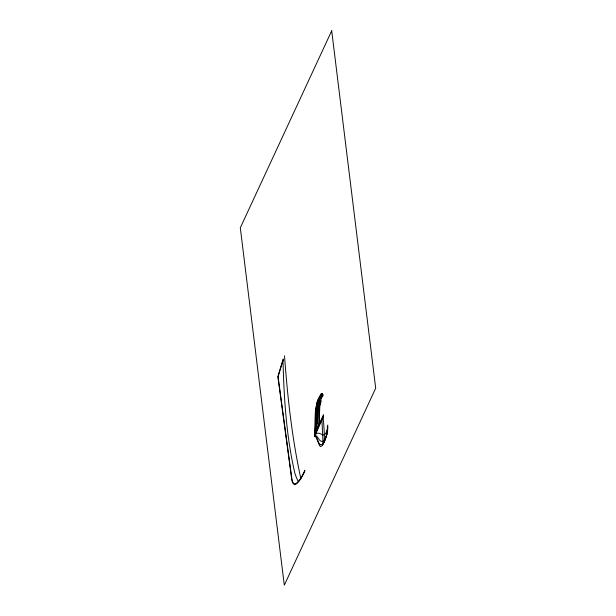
<?xml version="1.0" encoding="UTF-8"?>
<svg xmlns="http://www.w3.org/2000/svg" width="616" height="616" viewBox="0 0 616 616"><rect width="100%" height="100%" fill="white"/><g stroke="black" fill="none" stroke-linecap="round" stroke-linejoin="round"><path stroke-width="0.92" d="M282.998 360.429C283.991 398.128 286.278 436.213 294.833 473.05A85.501 24.301 -82.8 0 0 298.337 481.512M327.373 429.991L327.127 433.102A7.384 2.102 -82.8 0 1 326.873 434.534C325.333 437.437 324.678 445.907 320.043 444.621M316.324 409.825L315.253 430.777A15.993 4.543 -82.8 0 1 314.56 434.757L323.5 414.699M317.379 423.377L315.661 431.654A19.897 5.659 -82.8 0 1 314.568 434.757A15.8 4.489 -82.8 0 0 314.892 432.355L315.307 412.196L317.202 401.878M318.734 423.731L318.911 414.46A29.453 8.37 -82.8 0 1 319.18 407.53L320.035 401.74L322.176 396.773A19.135 5.436 -82.8 0 1 323.223 395.487L322.291 393.509A24.732 7.03 -82.8 0 0 321.983 393.716L318.564 399.515M321.229 400.739L319.812 406.66L319.419 415.284M322.499 396.319L321.76 395.233A10.649 3.026 -82.8 0 1 321.229 393.847C313.814 403.927 315.823 417.455 315.184 429.398A17.825 5.067 -82.8 0 1 314.584 434.58M283.183 358.974L277.855 376.645L291.722 479.348C293.924 493.224 303.372 474.928 304.905 470.686M283.252 359.59L278.093 376.738L291.892 478.963C294.117 492.253 303.326 474.374 304.812 470.339M327.75 427.812L327.489 428.667M327.419 428.875C326.465 431 326.126 435.312 322.984 435.012A48.587 13.814 -82.8 0 1 322.514 434.873C320.181 433.325 316.355 431.7 315.022 435.381M317.502 401.532L321.275 394.001M317.733 426.942L317.286 428.12M317.217 428.289L315.577 432.401M314.275 436.236L323.439 415.646M316.247 437.406A20.305 5.767 -82.8 0 0 314.738 436.043L323.67 415.962M324.493 439.716L325.448 437.868A20.736 5.891 -82.8 0 0 327.543 431.639A19.989 5.683 -82.8 0 0 327.758 425.071M314.738 436.02L315.038 435.805A10.957 3.111 -82.8 0 1 315.892 435.674A23.092 6.56 -82.8 0 1 316.886 436.405A43.651 12.405 -82.8 0 1 317.556 437.221L319.011 439.316A48.764 13.86 -82.8 0 0 320.744 441.133L322.591 441.433A15.1 4.297 -82.8 0 0 324.493 439.762M320.713 446.446L322.222 445.599L323.993 442.581A28.721 8.162 -82.8 0 0 326.873 434.542M320.251 404.034L318.757 401.185M316.239 437.437L319.45 445.468A16.447 4.674 -82.8 0 0 320.713 446.469M319.612 408.624L317.656 404.62A8.917 2.533 -82.8 0 1 317.225 403.072M300.839 478.563C292.046 438.184 287.495 396.958 284.515 355.786M321.914 419.904L322.938 440.478A24.455 6.953 -82.8 0 1 322.738 444.898M327.342 426.157A16.27 4.628 -82.8 0 1 327.365 429.999M320.035 444.629A26.511 7.538 -82.8 0 1 319.057 443.281L317.071 438.731A23.639 6.722 -82.8 0 0 314.768 435.828M324.047 442.573A18.726 5.321 -82.8 0 0 324.316 435.235A56.795 16.147 -82.8 0 0 324.132 430.176L323.623 422.907A100.139 28.459 -82.8 0 0 323.061 417.317M315.577 432.401A70.54 20.051 -82.8 0 1 314.568 434.765A17.756 5.043 -82.8 0 0 315.284 431.908A18.326 5.205 -82.8 0 0 316.562 422.668L317.533 405.798A11.689 3.319 -82.8 0 1 318.788 400.362L322.122 394.309A23.139 6.576 -82.8 0 1 322.514 393.886M316.316 409.825A14.106 4.012 -82.8 0 1 318.541 399.414M322.853 394.425A21.745 6.183 -82.8 0 0 322.399 394.972L320.197 398.56L318.88 402.587A12.274 3.488 -82.8 0 0 318.31 406.113L317.617 419.511A18.865 5.359 -82.8 0 1 317.402 423.369M318.772 423.808A12.312 3.503 -82.8 0 1 317.725 426.85M319.796 423.007A41.518 11.804 -82.8 0 1 319.435 415.269M318.741 401.101A7.739 2.202 -82.8 0 1 318.21 399.091M331.708 30.8L240.302 227.797L284.292 585.2L375.698 388.203L331.708 30.8"/></g></svg>
